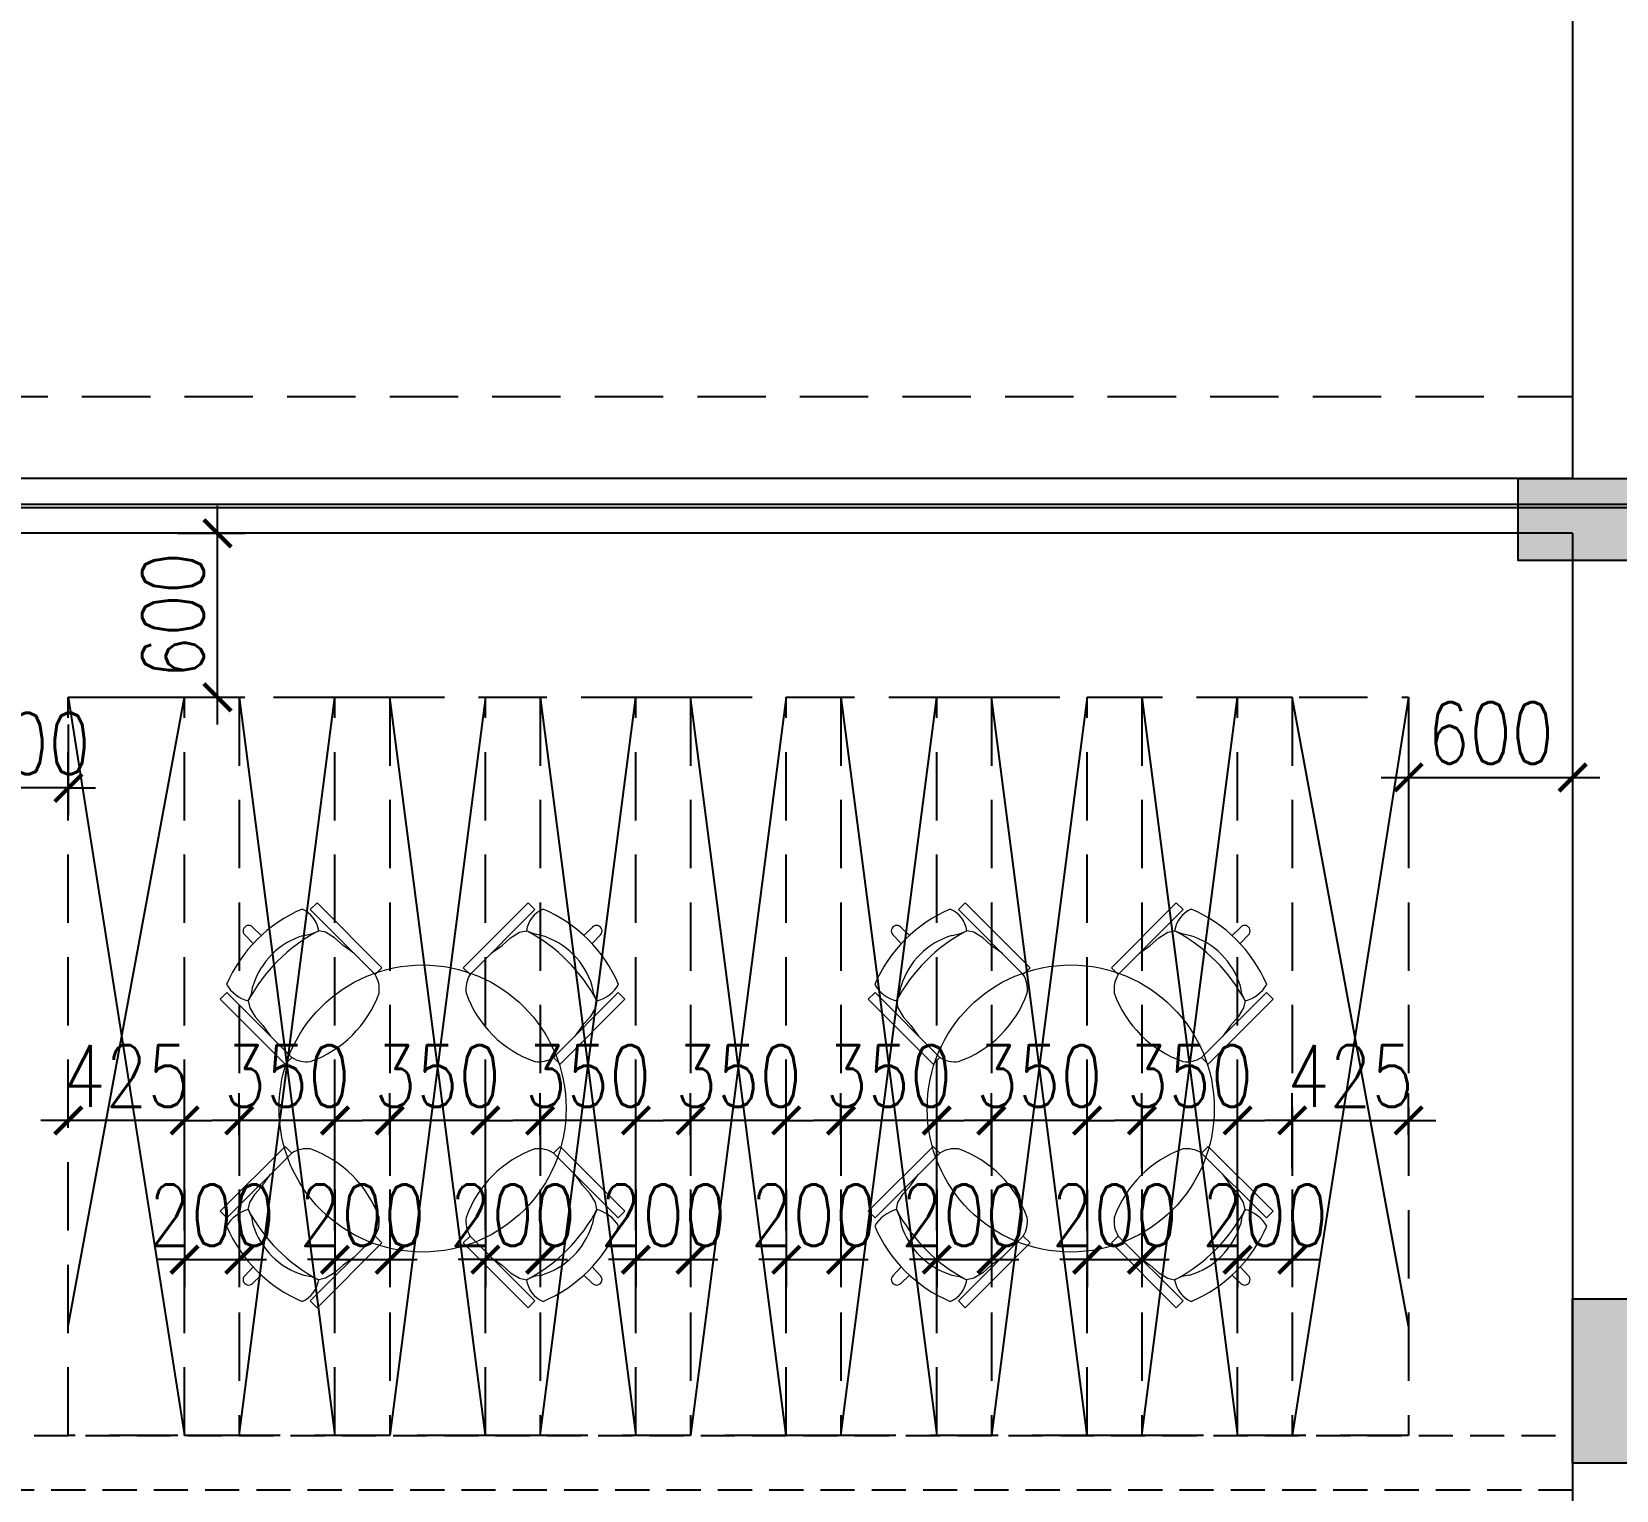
# Model space of a CAD drawing. Extents: x -32840 to 422982, y 280745 to 888746.
# Drawn here: x 97644 to 103438, y 767062 to 772396 of the extents above; entities that cross this region are included whole.
import ezdxf

# ---------------------------------------------------------------- set-up
doc = ezdxf.new("R2010")
doc.units = 0
doc.header["$LTSCALE"] = 1000
doc.header["$PDMODE"] = 3
for name, pattern in [('CONTINOUS', [0]), ('HIDDEN', [0.375, 0.25, -0.125]), ('HIDDEN2', [0.1875, 0.125, -0.0625])]:
    doc.linetypes.add(name, pattern=pattern)
doc.layers.get('Defpoints').update_dxf_attribs({"linetype": 'HIDDEN'})
doc.layers.add('A-BEAM1', color=1, linetype='HIDDEN2', transparency=0.5)
for name, color, linetype in [('A-Chejja', 5, 'HIDDEN'), ('a-dim', 3, 'Continuous'), ('A-duct', 1, 'Continuous'), ('A-LOW-WALL', 4, 'Continuous'), ('A-Rail', 1, 'Continuous'), ('A-WALL', 7, 'CONTINOUS'), ('Ra-Hatch', 251, 'Continuous'), ('S-RCWALL', 10, 'Continuous'), ('S-RCWALL HATCH', 165, 'Continuous')]:
    doc.layers.add(name, color=color, linetype=linetype)
doc.layers.add('N-FURN', color=1, linetype='Continuous', lineweight=20)
doc.styles.add('ROMANS', font='romans.shx', dxfattribs={"width": 0.8})
doc.dimstyles.new('dim-1', dxfattribs={"dimscale": 100, "dimtxt": 2.25, "dimasz": 1, "dimexe": 1, "dimexo": 1, "dimgap": 0.5, "dimtad": 1, "dimdec": 0, "dimzin": 3, "dimdsep": 46, "dimtxsty": 'ROMANS', "dimblk": 'ARCHTICK', "dimcen": 0.0625, "dimdle": 1, "dimclrd": 256, "dimclre": 256, "dimclrt": 6, "dimadec": 0, "dimazin": 0, "dimtfac": 1, "dimtdec": 0, "dimtix": 1, "dimtmove": 1, "dimatfit": 3, "dimfxl": 1, "dimfrac": 2, "dimtolj": 1, "dimtzin": 3, "dimarcsym": 0})

# ---------------------------------------------------------------- blocks, each defined once
blk = doc.blocks.new('_ArchTick')
at = {"color": 0, "linetype": 'ByBlock', "const_width": 0.15}
blk.add_lwpolyline([(-0.5, -0.5), (0.5, 0.5)], dxfattribs=at)
blk = doc.blocks.new('*D1428')
at = {"layer": 'a-dim', "lineweight": -2, "transparency": 16777216}
for p, q in [((98323.2, 769861.7, 0), (98323.2, 770661.7, 0)), ((98177.9, 770561.7, 0), (98423.2, 770561.7, 0)), ((97877.9, 769961.7, 0), (98423.2, 769961.7, 0))]:
    blk.add_line(p, q, dxfattribs=at)
at = {"layer": 'Defpoints', "color": 0, "transparency": 16777216}
for p in [(98077.9, 770561.7, 0), (98323.2, 770561.7, 0), (97777.9, 769961.7, 0)]:
    blk.add_point(p, dxfattribs=at)
at = {"layer": 'a-dim', "lineweight": -2, "transparency": 16777216, "xscale": 100, "yscale": 100, "zscale": 100}
for p, rotation in [((98323.2, 770561.7, 0), 90), ((98323.2, 769961.7, 0), 270)]:
    blk.add_blockref('_ArchTick', p, dxfattribs=dict(at, rotation=rotation))
at = {"layer": 'a-dim', "color": 6, "transparency": 16777216, "insert": (98160.7, 770261.7, 0), "char_height": 225, "attachment_point": 5, "rotation": 90, "style": 'ROMANS'}
blk.add_mtext('\\A1;600', dxfattribs=at)
blk = doc.blocks.new('*D1431')
at = {"layer": 'a-dim', "lineweight": -2, "transparency": 16777216}
for p, q in [((102677.9, 769861.7, 0), (102677.9, 769568.5, 0)), ((103277.9, 769861.7, 0), (103277.9, 769568.5, 0)), ((102577.9, 769668.5, 0), (103377.9, 769668.5, 0))]:
    blk.add_line(p, q, dxfattribs=at)
at = {"layer": 'Defpoints', "color": 0, "transparency": 16777216}
for p in [(102677.9, 769961.7, 0), (103277.9, 769961.7, 0), (103277.9, 769668.5, 0)]:
    blk.add_point(p, dxfattribs=at)
at = {"layer": 'a-dim', "lineweight": -2, "transparency": 16777216, "xscale": 100, "yscale": 100, "zscale": 100, "rotation": 180}
blk.add_blockref('_ArchTick', (102677.9, 769668.5, 0), dxfattribs=at)
at = {"layer": 'a-dim', "lineweight": -2, "transparency": 16777216, "xscale": 100, "yscale": 100, "zscale": 100}
blk.add_blockref('_ArchTick', (103277.9, 769668.5, 0), dxfattribs=at)
at = {"layer": 'a-dim', "color": 6, "transparency": 16777216, "insert": (102977.9, 769831, 0), "char_height": 225, "attachment_point": 5, "style": 'ROMANS'}
blk.add_mtext('\\A1;600', dxfattribs=at)
blk = doc.blocks.new('*D1432')
at = {"layer": 'a-dim', "lineweight": -2, "transparency": 16777216}
for p, q in [((97477.9, 769861.7, 0), (97477.9, 769530.3, 0)), ((97777.9, 769861.7, 0), (97777.9, 769530.3, 0)), ((97477.9, 769630.3, 0), (97377.9, 769630.3, 0)), ((97777.9, 769630.3, 0), (97477.9, 769630.3, 0)), ((97777.9, 769630.3, 0), (97877.9, 769630.3, 0))]:
    blk.add_line(p, q, dxfattribs=at)
at = {"layer": 'Defpoints', "color": 0, "transparency": 16777216}
for p in [(97477.9, 769961.7, 0), (97777.9, 769961.7, 0), (97477.9, 769630.3, 0)]:
    blk.add_point(p, dxfattribs=at)
at = {"layer": 'a-dim', "lineweight": -2, "transparency": 16777216, "xscale": 100, "yscale": 100, "zscale": 100}
blk.add_blockref('_ArchTick', (97477.9, 769630.3, 0), dxfattribs=at)
at = {"layer": 'a-dim', "lineweight": -2, "transparency": 16777216, "xscale": 100, "yscale": 100, "zscale": 100, "rotation": 180}
blk.add_blockref('_ArchTick', (97777.9, 769630.3, 0), dxfattribs=at)
at = {"layer": 'a-dim', "color": 6, "transparency": 16777216, "insert": (97627.9, 769792.8, 0), "char_height": 225, "attachment_point": 5, "style": 'ROMANS'}
blk.add_mtext('\\A1;300', dxfattribs=at)
blk = doc.blocks.new('*D1443')
at = {"layer": 'a-dim', "lineweight": -2, "transparency": 16777216}
for p, q in [((102252.9, 768238.2, 0), (102252.9, 768514.2, 0)), ((102677.9, 768361.7, 0), (102677.9, 768514.2, 0)), ((102252.9, 768414.2, 0), (102152.9, 768414.2, 0)), ((102252.9, 768414.2, 0), (102677.9, 768414.2, 0)), ((102677.9, 768414.2, 0), (102777.9, 768414.2, 0))]:
    blk.add_line(p, q, dxfattribs=at)
at = {"layer": 'Defpoints', "color": 0, "transparency": 16777216}
for p in [(102677.9, 768414.2, 0), (102677.9, 768261.7, 0), (102252.9, 768138.2, 0)]:
    blk.add_point(p, dxfattribs=at)
at = {"layer": 'a-dim', "lineweight": -2, "transparency": 16777216, "xscale": 100, "yscale": 100, "zscale": 100}
blk.add_blockref('_ArchTick', (102252.9, 768414.2, 0), dxfattribs=at)
at = {"layer": 'a-dim', "lineweight": -2, "transparency": 16777216, "xscale": 100, "yscale": 100, "zscale": 100, "rotation": 180}
blk.add_blockref('_ArchTick', (102677.9, 768414.2, 0), dxfattribs=at)
at = {"layer": 'a-dim', "color": 6, "transparency": 16777216, "insert": (102465.4, 768576.7, 0), "char_height": 225, "attachment_point": 5, "style": 'ROMANS'}
blk.add_mtext('\\A1;425', dxfattribs=at)
blk = doc.blocks.new('*D1444')
at = {"layer": 'a-dim', "lineweight": -2, "transparency": 16777216}
for p, q in [((102052.9, 768161.7, 0), (102052.9, 767805.2, 0)), ((102252.9, 768161.7, 0), (102252.9, 767805.2, 0)), ((102052.9, 767905.2, 0), (101952.9, 767905.2, 0)), ((102052.9, 767905.2, 0), (102252.9, 767905.2, 0)), ((102252.9, 767905.2, 0), (102352.9, 767905.2, 0))]:
    blk.add_line(p, q, dxfattribs=at)
at = {"layer": 'Defpoints', "color": 0, "transparency": 16777216}
for p in [(102052.9, 768261.7, 0), (102252.9, 768261.7, 0), (102252.9, 767905.2, 0)]:
    blk.add_point(p, dxfattribs=at)
at = {"layer": 'a-dim', "lineweight": -2, "transparency": 16777216, "xscale": 100, "yscale": 100, "zscale": 100}
blk.add_blockref('_ArchTick', (102052.9, 767905.2, 0), dxfattribs=at)
at = {"layer": 'a-dim', "lineweight": -2, "transparency": 16777216, "xscale": 100, "yscale": 100, "zscale": 100, "rotation": 180}
blk.add_blockref('_ArchTick', (102252.9, 767905.2, 0), dxfattribs=at)
at = {"layer": 'a-dim', "color": 6, "transparency": 16777216, "insert": (102152.9, 768067.7, 0), "char_height": 225, "attachment_point": 5, "style": 'ROMANS'}
blk.add_mtext('\\A1;200', dxfattribs=at)
blk = doc.blocks.new('*D1445')
at = {"layer": 'a-dim', "lineweight": -2, "transparency": 16777216}
for p, q in [((101702.9, 768238.2, 0), (101702.9, 768514.2, 0)), ((102052.9, 768238.2, 0), (102052.9, 768514.2, 0)), ((101702.9, 768414.2, 0), (101602.9, 768414.2, 0)), ((102052.9, 768414.2, 0), (101702.9, 768414.2, 0)), ((102052.9, 768414.2, 0), (102152.9, 768414.2, 0))]:
    blk.add_line(p, q, dxfattribs=at)
at = {"layer": 'Defpoints', "color": 0, "transparency": 16777216}
for p in [(101702.9, 768414.2, 0), (101702.9, 768138.2, 0), (102052.9, 768138.2, 0)]:
    blk.add_point(p, dxfattribs=at)
at = {"layer": 'a-dim', "lineweight": -2, "transparency": 16777216, "xscale": 100, "yscale": 100, "zscale": 100}
blk.add_blockref('_ArchTick', (101702.9, 768414.2, 0), dxfattribs=at)
at = {"layer": 'a-dim', "lineweight": -2, "transparency": 16777216, "xscale": 100, "yscale": 100, "zscale": 100, "rotation": 180}
blk.add_blockref('_ArchTick', (102052.9, 768414.2, 0), dxfattribs=at)
at = {"layer": 'a-dim', "color": 6, "transparency": 16777216, "insert": (101877.9, 768576.7, 0), "char_height": 225, "attachment_point": 5, "style": 'ROMANS'}
blk.add_mtext('\\A1;350', dxfattribs=at)
blk = doc.blocks.new('*D1446')
at = {"layer": 'a-dim', "lineweight": -2, "transparency": 16777216}
for p, q in [((101502.9, 768161.7, 0), (101502.9, 767805.2, 0)), ((101702.9, 768161.7, 0), (101702.9, 767805.2, 0)), ((101502.9, 767905.2, 0), (101402.9, 767905.2, 0)), ((101502.9, 767905.2, 0), (101702.9, 767905.2, 0)), ((101702.9, 767905.2, 0), (101802.9, 767905.2, 0))]:
    blk.add_line(p, q, dxfattribs=at)
at = {"layer": 'Defpoints', "color": 0, "transparency": 16777216}
for p in [(101502.9, 768261.7, 0), (101702.9, 768261.7, 0), (101702.9, 767905.2, 0)]:
    blk.add_point(p, dxfattribs=at)
at = {"layer": 'a-dim', "lineweight": -2, "transparency": 16777216, "xscale": 100, "yscale": 100, "zscale": 100}
blk.add_blockref('_ArchTick', (101502.9, 767905.2, 0), dxfattribs=at)
at = {"layer": 'a-dim', "lineweight": -2, "transparency": 16777216, "xscale": 100, "yscale": 100, "zscale": 100, "rotation": 180}
blk.add_blockref('_ArchTick', (101702.9, 767905.2, 0), dxfattribs=at)
at = {"layer": 'a-dim', "color": 6, "transparency": 16777216, "insert": (101602.9, 768067.7, 0), "char_height": 225, "attachment_point": 5, "style": 'ROMANS'}
blk.add_mtext('\\A1;200', dxfattribs=at)
blk = doc.blocks.new('*D1447')
at = {"layer": 'a-dim', "lineweight": -2, "transparency": 16777216}
for p, q in [((101152.9, 768238.2, 0), (101152.9, 768514.2, 0)), ((101502.9, 768238.2, 0), (101502.9, 768514.2, 0)), ((101152.9, 768414.2, 0), (101052.9, 768414.2, 0)), ((101502.9, 768414.2, 0), (101152.9, 768414.2, 0)), ((101502.9, 768414.2, 0), (101602.9, 768414.2, 0))]:
    blk.add_line(p, q, dxfattribs=at)
at = {"layer": 'Defpoints', "color": 0, "transparency": 16777216}
for p in [(101152.9, 768414.2, 0), (101152.9, 768138.2, 0), (101502.9, 768138.2, 0)]:
    blk.add_point(p, dxfattribs=at)
at = {"layer": 'a-dim', "lineweight": -2, "transparency": 16777216, "xscale": 100, "yscale": 100, "zscale": 100}
blk.add_blockref('_ArchTick', (101152.9, 768414.2, 0), dxfattribs=at)
at = {"layer": 'a-dim', "lineweight": -2, "transparency": 16777216, "xscale": 100, "yscale": 100, "zscale": 100, "rotation": 180}
blk.add_blockref('_ArchTick', (101502.9, 768414.2, 0), dxfattribs=at)
at = {"layer": 'a-dim', "color": 6, "transparency": 16777216, "insert": (101327.9, 768576.7, 0), "char_height": 225, "attachment_point": 5, "style": 'ROMANS'}
blk.add_mtext('\\A1;350', dxfattribs=at)
blk = doc.blocks.new('*D1448')
at = {"layer": 'a-dim', "lineweight": -2, "transparency": 16777216}
for p, q in [((100952.9, 768161.7, 0), (100952.9, 767805.2, 0)), ((101152.9, 768161.7, 0), (101152.9, 767805.2, 0)), ((100952.9, 767905.2, 0), (100852.9, 767905.2, 0)), ((100952.9, 767905.2, 0), (101152.9, 767905.2, 0)), ((101152.9, 767905.2, 0), (101252.9, 767905.2, 0))]:
    blk.add_line(p, q, dxfattribs=at)
at = {"layer": 'Defpoints', "color": 0, "transparency": 16777216}
for p in [(100952.9, 768261.7, 0), (101152.9, 768261.7, 0), (101152.9, 767905.2, 0)]:
    blk.add_point(p, dxfattribs=at)
at = {"layer": 'a-dim', "lineweight": -2, "transparency": 16777216, "xscale": 100, "yscale": 100, "zscale": 100}
blk.add_blockref('_ArchTick', (100952.9, 767905.2, 0), dxfattribs=at)
at = {"layer": 'a-dim', "lineweight": -2, "transparency": 16777216, "xscale": 100, "yscale": 100, "zscale": 100, "rotation": 180}
blk.add_blockref('_ArchTick', (101152.9, 767905.2, 0), dxfattribs=at)
at = {"layer": 'a-dim', "color": 6, "transparency": 16777216, "insert": (101052.9, 768067.7, 0), "char_height": 225, "attachment_point": 5, "style": 'ROMANS'}
blk.add_mtext('\\A1;200', dxfattribs=at)
blk = doc.blocks.new('*D1449')
at = {"layer": 'a-dim', "lineweight": -2, "transparency": 16777216}
for p, q in [((100602.9, 768361.7, 0), (100602.9, 768514.2, 0)), ((100952.9, 768238.2, 0), (100952.9, 768514.2, 0)), ((100602.9, 768414.2, 0), (100502.9, 768414.2, 0)), ((100952.9, 768414.2, 0), (100602.9, 768414.2, 0)), ((100952.9, 768414.2, 0), (101052.9, 768414.2, 0))]:
    blk.add_line(p, q, dxfattribs=at)
at = {"layer": 'Defpoints', "color": 0, "transparency": 16777216}
for p in [(100602.9, 768414.2, 0), (100602.9, 768261.7, 0), (100952.9, 768138.2, 0)]:
    blk.add_point(p, dxfattribs=at)
at = {"layer": 'a-dim', "lineweight": -2, "transparency": 16777216, "xscale": 100, "yscale": 100, "zscale": 100}
blk.add_blockref('_ArchTick', (100602.9, 768414.2, 0), dxfattribs=at)
at = {"layer": 'a-dim', "lineweight": -2, "transparency": 16777216, "xscale": 100, "yscale": 100, "zscale": 100, "rotation": 180}
blk.add_blockref('_ArchTick', (100952.9, 768414.2, 0), dxfattribs=at)
at = {"layer": 'a-dim', "color": 6, "transparency": 16777216, "insert": (100777.9, 768576.7, 0), "char_height": 225, "attachment_point": 5, "style": 'ROMANS'}
blk.add_mtext('\\A1;350', dxfattribs=at)
blk = doc.blocks.new('*D1450')
at = {"layer": 'a-dim', "lineweight": -2, "transparency": 16777216}
for p, q in [((100402.9, 768161.7, 0), (100402.9, 767805.2, 0)), ((100602.9, 768161.7, 0), (100602.9, 767805.2, 0)), ((100402.9, 767905.2, 0), (100302.9, 767905.2, 0)), ((100402.9, 767905.2, 0), (100602.9, 767905.2, 0)), ((100602.9, 767905.2, 0), (100702.9, 767905.2, 0))]:
    blk.add_line(p, q, dxfattribs=at)
at = {"layer": 'Defpoints', "color": 0, "transparency": 16777216}
for p in [(100402.9, 768261.7, 0), (100602.9, 768261.7, 0), (100602.9, 767905.2, 0)]:
    blk.add_point(p, dxfattribs=at)
at = {"layer": 'a-dim', "lineweight": -2, "transparency": 16777216, "xscale": 100, "yscale": 100, "zscale": 100}
blk.add_blockref('_ArchTick', (100402.9, 767905.2, 0), dxfattribs=at)
at = {"layer": 'a-dim', "lineweight": -2, "transparency": 16777216, "xscale": 100, "yscale": 100, "zscale": 100, "rotation": 180}
blk.add_blockref('_ArchTick', (100602.9, 767905.2, 0), dxfattribs=at)
at = {"layer": 'a-dim', "color": 6, "transparency": 16777216, "insert": (100502.9, 768067.7, 0), "char_height": 225, "attachment_point": 5, "style": 'ROMANS'}
blk.add_mtext('\\A1;200', dxfattribs=at)
blk = doc.blocks.new('*D1451')
at = {"layer": 'a-dim', "lineweight": -2, "transparency": 16777216}
for p, q in [((100052.9, 768361.7, 0), (100052.9, 768514.2, 0)), ((100402.9, 768238.2, 0), (100402.9, 768514.2, 0)), ((100052.9, 768414.2, 0), (99952.9, 768414.2, 0)), ((100402.9, 768414.2, 0), (100052.9, 768414.2, 0)), ((100402.9, 768414.2, 0), (100502.9, 768414.2, 0))]:
    blk.add_line(p, q, dxfattribs=at)
at = {"layer": 'Defpoints', "color": 0, "transparency": 16777216}
for p in [(100052.9, 768414.2, 0), (100052.9, 768261.7, 0), (100402.9, 768138.2, 0)]:
    blk.add_point(p, dxfattribs=at)
at = {"layer": 'a-dim', "lineweight": -2, "transparency": 16777216, "xscale": 100, "yscale": 100, "zscale": 100}
blk.add_blockref('_ArchTick', (100052.9, 768414.2, 0), dxfattribs=at)
at = {"layer": 'a-dim', "lineweight": -2, "transparency": 16777216, "xscale": 100, "yscale": 100, "zscale": 100, "rotation": 180}
blk.add_blockref('_ArchTick', (100402.9, 768414.2, 0), dxfattribs=at)
at = {"layer": 'a-dim', "color": 6, "transparency": 16777216, "insert": (100227.9, 768576.7, 0), "char_height": 225, "attachment_point": 5, "style": 'ROMANS'}
blk.add_mtext('\\A1;350', dxfattribs=at)
blk = doc.blocks.new('*D1452')
at = {"layer": 'a-dim', "lineweight": -2, "transparency": 16777216}
for p, q in [((99852.9, 768161.7, 0), (99852.9, 767805.2, 0)), ((100052.9, 768161.7, 0), (100052.9, 767805.2, 0)), ((99852.9, 767905.2, 0), (99752.9, 767905.2, 0)), ((99852.9, 767905.2, 0), (100052.9, 767905.2, 0)), ((100052.9, 767905.2, 0), (100152.9, 767905.2, 0))]:
    blk.add_line(p, q, dxfattribs=at)
at = {"layer": 'Defpoints', "color": 0, "transparency": 16777216}
for p in [(99852.9, 768261.7, 0), (100052.9, 768261.7, 0), (100052.9, 767905.2, 0)]:
    blk.add_point(p, dxfattribs=at)
at = {"layer": 'a-dim', "lineweight": -2, "transparency": 16777216, "xscale": 100, "yscale": 100, "zscale": 100}
blk.add_blockref('_ArchTick', (99852.9, 767905.2, 0), dxfattribs=at)
at = {"layer": 'a-dim', "lineweight": -2, "transparency": 16777216, "xscale": 100, "yscale": 100, "zscale": 100, "rotation": 180}
blk.add_blockref('_ArchTick', (100052.9, 767905.2, 0), dxfattribs=at)
at = {"layer": 'a-dim', "color": 6, "transparency": 16777216, "insert": (99952.9, 768067.7, 0), "char_height": 225, "attachment_point": 5, "style": 'ROMANS'}
blk.add_mtext('\\A1;200', dxfattribs=at)
blk = doc.blocks.new('*D1453')
at = {"layer": 'a-dim', "lineweight": -2, "transparency": 16777216}
for p, q in [((99502.9, 768361.7, 0), (99502.9, 768514.2, 0)), ((99852.9, 768238.2, 0), (99852.9, 768514.2, 0)), ((99502.9, 768414.2, 0), (99402.9, 768414.2, 0)), ((99852.9, 768414.2, 0), (99502.9, 768414.2, 0)), ((99852.9, 768414.2, 0), (99952.9, 768414.2, 0))]:
    blk.add_line(p, q, dxfattribs=at)
at = {"layer": 'Defpoints', "color": 0, "transparency": 16777216}
for p in [(99502.9, 768414.2, 0), (99502.9, 768261.7, 0), (99852.9, 768138.2, 0)]:
    blk.add_point(p, dxfattribs=at)
at = {"layer": 'a-dim', "lineweight": -2, "transparency": 16777216, "xscale": 100, "yscale": 100, "zscale": 100}
blk.add_blockref('_ArchTick', (99502.9, 768414.2, 0), dxfattribs=at)
at = {"layer": 'a-dim', "lineweight": -2, "transparency": 16777216, "xscale": 100, "yscale": 100, "zscale": 100, "rotation": 180}
blk.add_blockref('_ArchTick', (99852.9, 768414.2, 0), dxfattribs=at)
at = {"layer": 'a-dim', "color": 6, "transparency": 16777216, "insert": (99677.9, 768576.7, 0), "char_height": 225, "attachment_point": 5, "style": 'ROMANS'}
blk.add_mtext('\\A1;350', dxfattribs=at)
blk = doc.blocks.new('*D1454')
at = {"layer": 'a-dim', "lineweight": -2, "transparency": 16777216}
for p, q in [((99302.9, 768161.7, 0), (99302.9, 767805.2, 0)), ((99502.9, 768161.7, 0), (99502.9, 767805.2, 0)), ((99302.9, 767905.2, 0), (99202.9, 767905.2, 0)), ((99302.9, 767905.2, 0), (99502.9, 767905.2, 0)), ((99502.9, 767905.2, 0), (99602.9, 767905.2, 0))]:
    blk.add_line(p, q, dxfattribs=at)
at = {"layer": 'Defpoints', "color": 0, "transparency": 16777216}
for p in [(99302.9, 768261.7, 0), (99502.9, 768261.7, 0), (99502.9, 767905.2, 0)]:
    blk.add_point(p, dxfattribs=at)
at = {"layer": 'a-dim', "lineweight": -2, "transparency": 16777216, "xscale": 100, "yscale": 100, "zscale": 100}
blk.add_blockref('_ArchTick', (99302.9, 767905.2, 0), dxfattribs=at)
at = {"layer": 'a-dim', "lineweight": -2, "transparency": 16777216, "xscale": 100, "yscale": 100, "zscale": 100, "rotation": 180}
blk.add_blockref('_ArchTick', (99502.9, 767905.2, 0), dxfattribs=at)
at = {"layer": 'a-dim', "color": 6, "transparency": 16777216, "insert": (99402.9, 768067.7, 0), "char_height": 225, "attachment_point": 5, "style": 'ROMANS'}
blk.add_mtext('\\A1;200', dxfattribs=at)
blk = doc.blocks.new('*D1455')
at = {"layer": 'a-dim', "lineweight": -2, "transparency": 16777216}
for p, q in [((98952.9, 768361.7, 0), (98952.9, 768514.2, 0)), ((99302.9, 768238.2, 0), (99302.9, 768514.2, 0)), ((98952.9, 768414.2, 0), (98852.9, 768414.2, 0)), ((99302.9, 768414.2, 0), (98952.9, 768414.2, 0)), ((99302.9, 768414.2, 0), (99402.9, 768414.2, 0))]:
    blk.add_line(p, q, dxfattribs=at)
at = {"layer": 'Defpoints', "color": 0, "transparency": 16777216}
for p in [(98952.9, 768414.2, 0), (98952.9, 768261.7, 0), (99302.9, 768138.2, 0)]:
    blk.add_point(p, dxfattribs=at)
at = {"layer": 'a-dim', "lineweight": -2, "transparency": 16777216, "xscale": 100, "yscale": 100, "zscale": 100}
blk.add_blockref('_ArchTick', (98952.9, 768414.2, 0), dxfattribs=at)
at = {"layer": 'a-dim', "lineweight": -2, "transparency": 16777216, "xscale": 100, "yscale": 100, "zscale": 100, "rotation": 180}
blk.add_blockref('_ArchTick', (99302.9, 768414.2, 0), dxfattribs=at)
at = {"layer": 'a-dim', "color": 6, "transparency": 16777216, "insert": (99127.9, 768576.7, 0), "char_height": 225, "attachment_point": 5, "style": 'ROMANS'}
blk.add_mtext('\\A1;350', dxfattribs=at)
blk = doc.blocks.new('*D1456')
at = {"layer": 'a-dim', "lineweight": -2, "transparency": 16777216}
for p, q in [((98752.9, 768161.7, 0), (98752.9, 767805.2, 0)), ((98952.9, 768161.7, 0), (98952.9, 767805.2, 0)), ((98752.9, 767905.2, 0), (98652.9, 767905.2, 0)), ((98752.9, 767905.2, 0), (98952.9, 767905.2, 0)), ((98952.9, 767905.2, 0), (99052.9, 767905.2, 0))]:
    blk.add_line(p, q, dxfattribs=at)
at = {"layer": 'Defpoints', "color": 0, "transparency": 16777216}
for p in [(98752.9, 768261.7, 0), (98952.9, 768261.7, 0), (98952.9, 767905.2, 0)]:
    blk.add_point(p, dxfattribs=at)
at = {"layer": 'a-dim', "lineweight": -2, "transparency": 16777216, "xscale": 100, "yscale": 100, "zscale": 100}
blk.add_blockref('_ArchTick', (98752.9, 767905.2, 0), dxfattribs=at)
at = {"layer": 'a-dim', "lineweight": -2, "transparency": 16777216, "xscale": 100, "yscale": 100, "zscale": 100, "rotation": 180}
blk.add_blockref('_ArchTick', (98952.9, 767905.2, 0), dxfattribs=at)
at = {"layer": 'a-dim', "color": 6, "transparency": 16777216, "insert": (98852.9, 768067.7, 0), "char_height": 225, "attachment_point": 5, "style": 'ROMANS'}
blk.add_mtext('\\A1;200', dxfattribs=at)
blk = doc.blocks.new('*D1457')
at = {"layer": 'a-dim', "lineweight": -2, "transparency": 16777216}
for p, q in [((98402.9, 768361.7, 0), (98402.9, 768514.2, 0)), ((98752.9, 768238.2, 0), (98752.9, 768514.2, 0)), ((98402.9, 768414.2, 0), (98302.9, 768414.2, 0)), ((98752.9, 768414.2, 0), (98402.9, 768414.2, 0)), ((98752.9, 768414.2, 0), (98852.9, 768414.2, 0))]:
    blk.add_line(p, q, dxfattribs=at)
at = {"layer": 'Defpoints', "color": 0, "transparency": 16777216}
for p in [(98402.9, 768414.2, 0), (98402.9, 768261.7, 0), (98752.9, 768138.2, 0)]:
    blk.add_point(p, dxfattribs=at)
at = {"layer": 'a-dim', "lineweight": -2, "transparency": 16777216, "xscale": 100, "yscale": 100, "zscale": 100}
blk.add_blockref('_ArchTick', (98402.9, 768414.2, 0), dxfattribs=at)
at = {"layer": 'a-dim', "lineweight": -2, "transparency": 16777216, "xscale": 100, "yscale": 100, "zscale": 100, "rotation": 180}
blk.add_blockref('_ArchTick', (98752.9, 768414.2, 0), dxfattribs=at)
at = {"layer": 'a-dim', "color": 6, "transparency": 16777216, "insert": (98577.9, 768576.7, 0), "char_height": 225, "attachment_point": 5, "style": 'ROMANS'}
blk.add_mtext('\\A1;350', dxfattribs=at)
blk = doc.blocks.new('*D1458')
at = {"layer": 'a-dim', "lineweight": -2, "transparency": 16777216}
for p, q in [((98202.9, 768161.7, 0), (98202.9, 767805.2, 0)), ((98402.9, 768161.7, 0), (98402.9, 767805.2, 0)), ((98202.9, 767905.2, 0), (98102.9, 767905.2, 0)), ((98202.9, 767905.2, 0), (98402.9, 767905.2, 0)), ((98402.9, 767905.2, 0), (98502.9, 767905.2, 0))]:
    blk.add_line(p, q, dxfattribs=at)
at = {"layer": 'Defpoints', "color": 0, "transparency": 16777216}
for p in [(98202.9, 768261.7, 0), (98402.9, 768261.7, 0), (98402.9, 767905.2, 0)]:
    blk.add_point(p, dxfattribs=at)
at = {"layer": 'a-dim', "lineweight": -2, "transparency": 16777216, "xscale": 100, "yscale": 100, "zscale": 100}
blk.add_blockref('_ArchTick', (98202.9, 767905.2, 0), dxfattribs=at)
at = {"layer": 'a-dim', "lineweight": -2, "transparency": 16777216, "xscale": 100, "yscale": 100, "zscale": 100, "rotation": 180}
blk.add_blockref('_ArchTick', (98402.9, 767905.2, 0), dxfattribs=at)
at = {"layer": 'a-dim', "color": 6, "transparency": 16777216, "insert": (98302.9, 768067.7, 0), "char_height": 225, "attachment_point": 5, "style": 'ROMANS'}
blk.add_mtext('\\A1;200', dxfattribs=at)
blk = doc.blocks.new('*D1459')
at = {"layer": 'a-dim', "lineweight": -2, "transparency": 16777216}
for p, q in [((97777.9, 768414.6, 0), (97777.9, 768514.2, 0)), ((98202.9, 768238.2, 0), (98202.9, 768514.2, 0)), ((97777.9, 768414.2, 0), (97677.9, 768414.2, 0)), ((98202.9, 768414.2, 0), (97777.9, 768414.2, 0)), ((98202.9, 768414.2, 0), (98302.9, 768414.2, 0))]:
    blk.add_line(p, q, dxfattribs=at)
at = {"layer": 'Defpoints', "color": 0, "transparency": 16777216}
for p in [(97777.9, 768414.2, 0), (97777.9, 768314.6, 0), (98202.9, 768138.2, 0)]:
    blk.add_point(p, dxfattribs=at)
at = {"layer": 'a-dim', "lineweight": -2, "transparency": 16777216, "xscale": 100, "yscale": 100, "zscale": 100}
blk.add_blockref('_ArchTick', (97777.9, 768414.2, 0), dxfattribs=at)
at = {"layer": 'a-dim', "lineweight": -2, "transparency": 16777216, "xscale": 100, "yscale": 100, "zscale": 100, "rotation": 180}
blk.add_blockref('_ArchTick', (98202.9, 768414.2, 0), dxfattribs=at)
at = {"layer": 'a-dim', "color": 6, "transparency": 16777216, "insert": (97990.4, 768576.7, 0), "char_height": 225, "attachment_point": 5, "style": 'ROMANS'}
blk.add_mtext('\\A1;425', dxfattribs=at)
blk = doc.blocks.new('WWWWW')
at = {"layer": 'N-FURN', "lineweight": 5}
for p, q in [((370972.3, -176780.5), (370940.6, -176749.8)), ((372152.1, -176780.5), (372183.8, -176749.8)), ((370912.1, -176778.2), (370942.7, -176810)), ((371127.6, -176780.1), (371155.7, -176774.9)), ((371155.7, -176774.9), (371182.4, -176763.4)), ((371207.8, -176768.9), (371182.4, -176763.4)), ((371240.3, -176788.8), (371207.8, -176768.9)), ((371271.5, -176816.8), (371240.3, -176788.8)), ((371311.2, -176845.2), (371271.5, -176816.8)), ((371813.2, -176845.2), (371852.9, -176816.8)), ((371852.9, -176816.8), (371884.1, -176788.8)), ((371884.1, -176788.8), (371916.6, -176768.9)), ((371916.6, -176768.9), (371942, -176763.4)), ((371968.6, -176774.9), (371942, -176763.4)), ((371996.8, -176780.1), (371968.6, -176774.9)), ((372212.3, -176778.2), (372181.7, -176810)), ((370936.3, -176993.5), (370941.6, -176965.4)), ((372188.1, -176993.5), (372182.7, -176965.4)), ((370924.7, -177020), (370936.3, -176993.5)), ((370924.7, -177020), (370930.1, -177045.4)), ((370930.1, -177045.4), (370949.9, -177078)), ((372194.2, -177045.4), (372174.4, -177078)), ((372199.6, -177020), (372188.1, -176993.5)), ((372199.6, -177020), (372194.2, -177045.4)), ((370949.9, -177078), (370977.7, -177109.3)), ((372174.4, -177078), (372146.6, -177109.3)), ((370977.7, -177109.3), (371006, -177149.2)), ((372146.6, -177109.3), (372118.3, -177149.2)), ((370977.7, -177693.4), (371006, -177653.6)), ((372146.6, -177693.4), (372118.3, -177653.6)), ((370930.1, -177757.3), (370949.9, -177724.7)), ((370949.9, -177724.7), (370977.7, -177693.4)), ((372174.4, -177724.7), (372146.6, -177693.4)), ((372194.2, -177757.3), (372174.4, -177724.7)), ((370924.7, -177782.7), (370930.1, -177757.3)), ((370924.7, -177782.7), (370936.3, -177809.3)), ((372199.6, -177782.7), (372188.1, -177809.3)), ((372199.6, -177782.7), (372194.2, -177757.3)), ((370936.3, -177809.3), (370941.6, -177837.4)), ((372188.1, -177809.3), (372182.7, -177837.4)), ((371311.2, -177957.5), (371271.5, -177985.9)), ((371813.2, -177957.5), (371852.9, -177985.9)), ((370912.1, -178024.6), (370942.7, -177992.7)), ((370972.3, -178022.2), (370940.6, -178053)), ((371127.6, -178022.6), (371155.7, -178027.9)), ((371155.7, -178027.9), (371182.4, -178039.3)), ((371207.8, -178033.8), (371182.4, -178039.3)), ((371240.3, -178013.9), (371207.8, -178033.8)), ((371271.5, -177985.9), (371240.3, -178013.9)), ((371852.9, -177985.9), (371884.1, -178013.9)), ((371884.1, -178013.9), (371916.6, -178033.8)), ((371916.6, -178033.8), (371942, -178039.3)), ((371968.6, -178027.9), (371942, -178039.3)), ((371996.8, -178022.6), (371968.6, -178027.9)), ((372152.1, -178022.2), (372183.8, -178053)), ((372212.3, -178024.6), (372181.7, -177992.7))]:
    blk.add_line(p, q, dxfattribs=at)
for points in [[(371176.3, -176661.1), (371151.6, -176685.7), (371388.7, -176923), (371413.4, -176898.3)], [(371948.1, -176661.1), (371972.8, -176685.7), (371735.7, -176923), (371711, -176898.3)], [(370846.8, -176989.2), (370822.1, -177013.8), (371059.2, -177251), (371083.9, -177226.4)], [(372277.6, -176989.2), (372302.2, -177013.8), (372065.1, -177251), (372040.5, -177226.4)], [(370846.8, -177813.6), (370822.1, -177788.9), (371059.2, -177551.7), (371083.9, -177576.4)], [(372277.6, -177813.6), (372302.2, -177788.9), (372065.1, -177551.7), (372040.5, -177576.4)], [(371176.3, -178141.7), (371151.6, -178117), (371388.7, -177879.8), (371413.4, -177904.4)], [(371948.1, -178141.7), (371972.8, -178117), (371735.7, -177879.8), (371711, -177904.4)]]:
    blk.add_lwpolyline(points, close=True, dxfattribs=at)
blk.add_circle((371562.2, -177413.3), 524.9, dxfattribs=at)
for centre, radius, start, end in [((371329, -177168.3), 526.9, 113.15335, 156.61985), ((371080.6, -176778), 102.8, 8.15673, 66.33251), ((372043.8, -176778), 102.8, 113.66749, 171.84327), ((371795.3, -177168.3), 526.9, 23.38015, 66.84665), ((370926.2, -176763.9), 20.1, 44.56381, 225.2094), ((372198.1, -176763.9), 20.1, 314.7906, 135.43619), ((371468, -177306.9), 614.4, 118.18575, 152.16797), ((371208.8, -177047.6), 279.6, 106.88416, 162.88905), ((371656.4, -177306.9), 614.4, 27.83203, 61.81425), ((371915.6, -177047.6), 279.6, 17.11095, 73.11584), ((371297, -176978.2), 107, 352.84158, 31.08275), ((371827.4, -176978.2), 107, 148.91725, 187.15842), ((370959.4, -176892.6), 132.1, 210.28549, 254.77168), ((371011.2, -176849.2), 417.1, 289.73567, 340.03753), ((372113.2, -176849.2), 417.1, 199.96247, 250.26433), ((372165, -176892.6), 132.1, 285.22832, 329.71451), ((371138.7, -177142.3), 100.3, 236.88973, 277.61464), ((371985.7, -177142.3), 100.3, 262.38536, 303.11027), ((371138.7, -177660.4), 100.3, 82.38536, 123.11027), ((371011.2, -177953.6), 417.1, 19.96247, 70.26433), ((372113.2, -177953.6), 417.1, 109.73567, 160.03753), ((371985.7, -177660.4), 100.3, 56.88973, 97.61464), ((370959.4, -177910.1), 132.1, 105.22832, 149.71451), ((371468, -177495.9), 614.4, 207.83203, 241.81425), ((371656.4, -177495.9), 614.4, 298.18575, 332.16797), ((372165, -177910.1), 132.1, 30.28549, 74.77168), ((371329, -177634.4), 526.9, 203.38015, 246.84665), ((371208.8, -177755.1), 279.6, 197.11095, 253.11584), ((371297, -177824.5), 107, 328.91725, 7.15842), ((371827.4, -177824.5), 107, 172.84158, 211.08275), ((371915.6, -177755.1), 279.6, 286.88416, 342.88905), ((371795.3, -177634.4), 526.9, 293.15335, 336.61985), ((370926.2, -178038.8), 20.1, 134.7906, 315.43619), ((372198.1, -178038.8), 20.1, 224.56381, 45.2094), ((371080.6, -178024.7), 102.8, 293.66749, 351.84327), ((372043.8, -178024.7), 102.8, 188.15673, 246.33251)]:
    blk.add_arc(centre, radius, start, end, dxfattribs=at)
blk = doc.blocks.new('A$C6a0ca272')
at = {"layer": 'S-RCWALL HATCH'}
for points in [[(24500.5, 12500), (24500.5, 12200), (25100.5, 12200), (25100.5, 12500)], [(24700.2, 8899.8), (25000.2, 8899.8), (25000.2, 9499.9), (24700.2, 9499.9)]]:
    blk.add_hatch(color=253, dxfattribs=at).paths.add_polyline_path(points)
at = {"layer": 'S-RCWALL'}
for points in [[(25100.5, 12500), (25100.5, 12200), (24500.5, 12200), (24500.5, 12500)], [(24700.2, 9499.8), (25000.2, 9499.8), (25000.2, 8899.8), (24700.2, 8899.8)]]:
    blk.add_lwpolyline(points, close=True, dxfattribs=at)

msp = doc.modelspace()

# ---------------------------------------------------------------- linework, layer by layer
at = {"layer": 'A-BEAM1', "elevation": 0}
msp.add_lwpolyline([(103277.9, 767261.7), (103277.9, 767061.7), (94277.9, 767061.7), (94277.9, 767261.7)], close=True, dxfattribs=at)
at = {"layer": 'A-Chejja', "color": 1}
msp.add_line((94077.9, 771061.7, 0), (103277.9, 771061.7, 0), dxfattribs=at)
at = {"layer": 'A-Chejja', "color": 1, "elevation": 0}
msp.add_lwpolyline([(97777.9, 767261.7), (97777.9, 769961.7), (102677.9, 769961.7), (102677.9, 767261.7)], close=True, dxfattribs=at)
at = {"layer": 'A-Chejja', "elevation": 0}
for points in [[(98402.9, 767261.7), (98202.9, 767261.7), (98202.9, 769961.7), (98402.9, 769961.7)], [(98952.9, 767261.7), (98752.9, 767261.7), (98752.9, 769961.7), (98952.9, 769961.7)], [(99502.9, 767261.7), (99302.9, 767261.7), (99302.9, 769961.7), (99502.9, 769961.7)], [(100052.9, 767261.7), (99852.9, 767261.7), (99852.9, 769961.7), (100052.9, 769961.7)], [(100602.9, 767261.7), (100402.9, 767261.7), (100402.9, 769961.7), (100602.9, 769961.7)], [(101152.9, 767261.7), (100952.9, 767261.7), (100952.9, 769961.7), (101152.9, 769961.7)], [(101702.9, 767261.7), (101502.9, 767261.7), (101502.9, 769961.7), (101702.9, 769961.7)], [(102252.9, 767261.7), (102052.9, 767261.7), (102052.9, 769961.7), (102252.9, 769961.7)]]:
    msp.add_lwpolyline(points, close=True, dxfattribs=at)
at = {"layer": 'A-duct', "color": 8}
for p, q in [((97777.9, 767661.7, 0), (98202.9, 769961.7, 0)), ((97777.9, 769961.7, 0), (98202.9, 767261.7, 0)), ((98402.9, 767261.7, 0), (98752.9, 769961.7, 0)), ((98402.9, 769961.7, 0), (98752.9, 767261.7, 0)), ((99302.9, 767261.7, 0), (98952.9, 769961.7, 0)), ((99302.9, 769961.7, 0), (98952.9, 767261.7, 0)), ((99502.9, 767261.7, 0), (99852.9, 769961.7, 0)), ((99502.9, 769961.7, 0), (99852.9, 767261.7, 0)), ((100402.9, 767261.7, 0), (100052.9, 769961.7, 0)), ((100402.9, 769961.7, 0), (100052.9, 767261.7, 0)), ((100602.9, 767261.7, 0), (100952.9, 769961.7, 0)), ((100602.9, 769961.7, 0), (100952.9, 767261.7, 0)), ((101502.9, 767261.7, 0), (101152.9, 769961.7, 0)), ((101502.9, 769961.7, 0), (101152.9, 767261.7, 0)), ((101702.9, 767261.7, 0), (102052.9, 769961.7, 0)), ((101702.9, 769961.7, 0), (102052.9, 767261.7, 0)), ((102677.9, 767661.7, 0), (102252.9, 769961.7, 0)), ((102677.9, 769961.7, 0), (102252.9, 767261.7, 0))]:
    msp.add_line(p, q, dxfattribs=at)
at = {"layer": 'A-LOW-WALL'}
for p, q in [((103277.9, 770761.7, 0), (94277.9, 770761.7, 0)), ((103277.9, 770561.7, 0), (94277.9, 770561.7, 0))]:
    msp.add_line(p, q, dxfattribs=at)
at = {"layer": 'A-Rail'}
for p, q in [((97477.9, 770667.7, 0), (103477.9, 770667.7, 0)), ((97477.9, 770655.7, 0), (103477.9, 770655.7, 0))]:
    msp.add_line(p, q, dxfattribs=at)
at = {"layer": 'A-WALL'}
for p, q in [((103277.9, 779361.7, 0), (103277.9, 770761.7, 0)), ((103277.9, 770561.7, 0), (103277.9, 762161.7, 0))]:
    msp.add_line(p, q, dxfattribs=at)

# ---------------------------------------------------------------- block references
at = {"layer": 'Ra-Hatch', "lineweight": 5}
for p in [(-272489, 945871.2, 0), (-270119.2, 945871.2, 0)]:
    msp.add_blockref('WWWWW', p, dxfattribs=at)
at = {"layer": 'S-RCWALL'}
msp.add_blockref('A$C6a0ca272', (78577.7, 758261.7, 0), dxfattribs=at)

# ---------------------------------------------------------------- dimensions: what is measured, and where the dimension line sits
at = {"layer": 'a-dim'}
dim = msp.add_linear_dim(base=(98323.2, 770561.7, 0), p1=(97777.9, 769961.7, 0), p2=(98077.9, 770561.7, 0), angle=90, dimstyle='dim-1', dxfattribs=at)
dim.commit()
dim.dimension.update_dxf_attribs({"geometry": '*D1428', "text_midpoint": (98160.7, 770261.7, 0)})
for base, p1, p2, picture, middle in [((103277.9, 769668.5, 0), (102677.9, 769961.7, 0), (103277.9, 769961.7, 0), '*D1431', (102977.9, 769831, 0)), ((97477.9, 769630.3, 0), (97777.9, 769961.7, 0), (97477.9, 769961.7, 0), '*D1432', (97627.9, 769792.8, 0)), ((97777.9, 768414.2, 0), (98202.9, 768138.2, 0), (97777.9, 768314.6, 0), '*D1459', (97990.4, 768576.7, 0)), ((98402.9, 768414.2, 0), (98752.9, 768138.2, 0), (98402.9, 768261.7, 0), '*D1457', (98577.9, 768576.7, 0)), ((98952.9, 768414.2, 0), (99302.9, 768138.2, 0), (98952.9, 768261.7, 0), '*D1455', (99127.9, 768576.7, 0)), ((99502.9, 768414.2, 0), (99852.9, 768138.2, 0), (99502.9, 768261.7, 0), '*D1453', (99677.9, 768576.7, 0)), ((100052.9, 768414.2, 0), (100402.9, 768138.2, 0), (100052.9, 768261.7, 0), '*D1451', (100227.9, 768576.7, 0)), ((100602.9, 768414.2, 0), (100952.9, 768138.2, 0), (100602.9, 768261.7, 0), '*D1449', (100777.9, 768576.7, 0)), ((101152.9, 768414.2, 0), (101502.9, 768138.2, 0), (101152.9, 768138.2, 0), '*D1447', (101327.9, 768576.7, 0)), ((101702.9, 768414.2, 0), (102052.9, 768138.2, 0), (101702.9, 768138.2, 0), '*D1445', (101877.9, 768576.7, 0)), ((102677.9, 768414.2, 0), (102252.9, 768138.2, 0), (102677.9, 768261.7, 0), '*D1443', (102465.4, 768576.7, 0)), ((98402.9, 767905.2, 0), (98202.9, 768261.7, 0), (98402.9, 768261.7, 0), '*D1458', (98302.9, 768067.7, 0)), ((98952.9, 767905.2, 0), (98752.9, 768261.7, 0), (98952.9, 768261.7, 0), '*D1456', (98852.9, 768067.7, 0)), ((99502.9, 767905.2, 0), (99302.9, 768261.7, 0), (99502.9, 768261.7, 0), '*D1454', (99402.9, 768067.7, 0)), ((100052.9, 767905.2, 0), (99852.9, 768261.7, 0), (100052.9, 768261.7, 0), '*D1452', (99952.9, 768067.7, 0)), ((100602.9, 767905.2, 0), (100402.9, 768261.7, 0), (100602.9, 768261.7, 0), '*D1450', (100502.9, 768067.7, 0)), ((101152.9, 767905.2, 0), (100952.9, 768261.7, 0), (101152.9, 768261.7, 0), '*D1448', (101052.9, 768067.7, 0)), ((101702.9, 767905.2, 0), (101502.9, 768261.7, 0), (101702.9, 768261.7, 0), '*D1446', (101602.9, 768067.7, 0)), ((102252.9, 767905.2, 0), (102052.9, 768261.7, 0), (102252.9, 768261.7, 0), '*D1444', (102152.9, 768067.7, 0))]:
    dim = msp.add_linear_dim(base=base, p1=p1, p2=p2, dimstyle='dim-1', dxfattribs=at)
    dim.commit()
    dim.dimension.update_dxf_attribs({"geometry": picture, "text_midpoint": middle})

doc.saveas('drawing.dxf')
